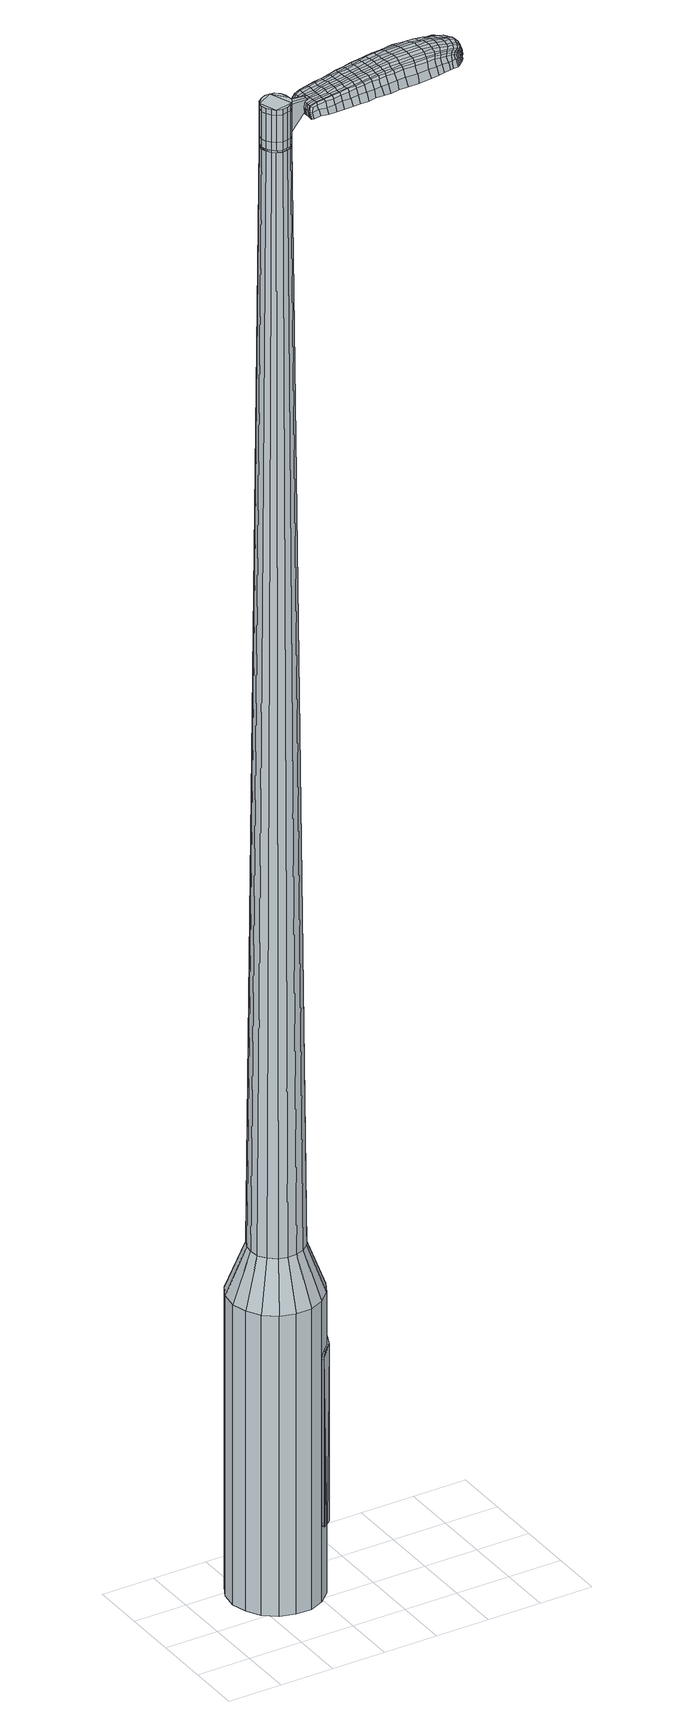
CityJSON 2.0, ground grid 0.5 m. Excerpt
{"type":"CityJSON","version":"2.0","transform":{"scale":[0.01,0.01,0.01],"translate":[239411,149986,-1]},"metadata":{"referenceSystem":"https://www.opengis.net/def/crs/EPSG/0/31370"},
"CityObjects":{
"object1":{"type":"GenericCityObject","attributes":{"cluster":781,"mean_distance_to_centroid":0.392,"new_centroid_x":239411.74,"new_centroid_y":149986.8,"mean_distance_to_camera":13.96,"H1":24.14,"H2":38.32,"Z_final":110.73,"cluster2":-1,"proj_x":239412.12,"proj_y":149994.17,"id_line":24021,"bearing_l":92.07,"distance":7.38,"orientation":"right","G_obj":2.07},"geometry":[{"type":"MultiSurface","lod":"2","boundaries":[[[0,1,2,3]],[[1,4,5,2]],[[4,6,7,5]],[[6,8,9,7]],[[8,10,11,9]],[[10,12,13,11]],[[12,14,15,13]],[[14,16,17,15]],[[16,18,19,17]],[[18,20,21,19]],[[20,22,23,21]],[[22,24,25,23]],[[24,26,27,25]],[[26,28,29,27]],[[28,30,31,29]],[[30,32,33,31]],[[32,34,35,33]],[[34,0,3,35]],[[36,37,38,39]],[[38,40,41,42]],[[41,43,42]],[[42,44,45,46]],[[45,47,46]],[[46,48,49,50]],[[49,51,50]],[[42,46,50,38]],[[50,52,39,38]],[[53,36,39]],[[2,5,7,35]],[[7,9,11,15]],[[11,13,15]],[[15,17,19,23]],[[19,21,23]],[[23,25,27,31]],[[27,29,31]],[[15,23,31,7]],[[31,33,35,7]],[[3,2,35]],[[1,0,54,55]],[[0,34,56,54]],[[34,32,57,56]],[[32,30,58,57]],[[30,28,59,58]],[[28,26,60,59]],[[26,24,61,60]],[[24,22,62,61]],[[22,20,63,62]],[[20,18,64,63]],[[18,16,65,64]],[[16,14,66,65]],[[14,12,67,66]],[[12,10,68,67]],[[10,8,69,68]],[[8,6,70,69]],[[6,4,71,70]],[[4,1,55,71]],[[55,54,72,73]],[[54,56,74,72]],[[56,57,75,74]],[[57,58,76,75]],[[58,59,77,76]],[[59,60,78,77]],[[60,61,79,78]],[[61,62,80,79]],[[62,63,81,80]],[[63,64,82,81]],[[64,65,83,82]],[[65,66,84,83]],[[66,67,85,84]],[[67,68,86,85]],[[68,69,87,86]],[[69,70,88,87]],[[70,71,89,88]],[[71,55,73,89]],[[72,90,91,92]],[[74,93,90,72]],[[94,95,93,74]],[[96,97,95,94]],[[98,99,97,96]],[[100,101,99,98]],[[79,102,101,100]],[[103,104,102,79]],[[105,106,104,103]],[[107,108,106,105]],[[109,110,108,107]],[[84,111,110,109]],[[112,113,111,84]],[[114,115,113,112]],[[116,117,115,114]],[[118,119,117,116]],[[120,121,119,118]],[[92,91,121,120]],[[122,123,124,125]],[[126,122,125,127]],[[128,126,127,129]],[[130,128,129,131]],[[132,130,131,133]],[[134,132,133,135]],[[136,134,135,137]],[[138,136,137,139]],[[140,138,139,141]],[[142,140,141,143]],[[144,142,143,145]],[[146,144,145,147]],[[148,146,147,149]],[[150,148,149,151]],[[152,150,151,153]],[[154,152,153,155]],[[73,72,92]],[[75,94,74]],[[75,76,96,94]],[[76,77,98,96]],[[77,78,100,98]],[[78,79,100]],[[80,103,79]],[[80,81,105,103]],[[81,82,107,105]],[[82,83,109,107]],[[83,84,109]],[[85,112,84]],[[85,86,114,112]],[[86,87,116,114]],[[87,88,118,116]],[[88,89,120,118]],[[89,73,92,120]],[[156,91,90]],[[156,157,121,91]],[[157,158,119,121]],[[158,159,117,119]],[[159,160,115,117]],[[160,161,113,115]],[[161,111,113]],[[162,110,111]],[[162,163,108,110]],[[163,164,106,108]],[[164,165,104,106]],[[165,102,104]],[[166,101,102]],[[166,167,99,101]],[[167,168,97,99]],[[168,169,95,97]],[[169,93,95]],[[39,52,154,170]],[[156,90,171,155]],[[53,39,170,123]],[[90,93,124,171]],[[36,53,123,122]],[[93,169,125,124]],[[37,36,122,126]],[[169,168,127,125]],[[38,37,126,128]],[[168,167,129,127]],[[40,38,128,130]],[[167,166,131,129]],[[41,40,130,132]],[[166,102,133,131]],[[43,41,132,134]],[[102,165,135,133]],[[42,43,134,136]],[[165,164,137,135]],[[44,42,136,138]],[[164,163,139,137]],[[45,44,138,140]],[[163,162,141,139]],[[47,45,140,142]],[[162,111,143,141]],[[46,47,142,144]],[[111,161,145,143]],[[48,46,144,146]],[[161,160,147,145]],[[49,48,146,148]],[[160,159,149,147]],[[51,49,148,150]],[[159,158,151,149]],[[50,51,150,152]],[[158,157,153,151]],[[52,50,152,154]],[[157,156,155,153]],[[154,155,172,173]],[[155,171,174,172]],[[171,124,175,174]],[[124,123,176,175]],[[123,170,177,176]],[[170,154,173,177]],[[178,179,180,181]],[[182,178,181,183]],[[178,182,184,185]],[[179,178,185,186]],[[187,188,189,190]],[[191,187,190,192]],[[187,191,193,194]],[[188,187,194,195]],[[196,197,198,199]],[[200,196,199,201]],[[196,200,202,203]],[[197,196,203,204]],[[205,206,207,208]],[[209,205,208,210]],[[205,209,211,212]],[[206,205,212,213]],[[214,215,216,217]],[[218,214,217,219]],[[214,218,220,221]],[[215,214,221,222]],[[223,224,225,226]],[[227,223,226,228]],[[223,227,229,230]],[[224,223,230,231]],[[232,233,234,235]],[[224,232,235,225]],[[232,224,231,236]],[[233,232,236,237]],[[238,239,240,241]],[[233,238,241,234]],[[238,233,237,242]],[[239,238,242,243]],[[244,182,183,245]],[[239,244,245,240]],[[244,239,243,246]],[[182,244,246,184]],[[247,248,249,250]],[[251,247,250,252]],[[247,251,253,254]],[[248,247,254,255]],[[256,257,258,259]],[[248,256,259,249]],[[256,248,255,260]],[[257,256,260,261]],[[262,263,264,265]],[[257,262,265,258]],[[262,257,261,266]],[[263,262,266,267]],[[268,269,270,271]],[[263,268,271,264]],[[268,263,267,272]],[[269,268,272,273]],[[274,179,186,275]],[[269,274,275,270]],[[274,269,273,276]],[[179,274,276,180]],[[277,278,279,280]],[[281,277,280,282]],[[277,281,283,284]],[[278,277,284,285]],[[286,287,288,289]],[[278,286,289,279]],[[286,278,285,290]],[[287,286,290,291]],[[292,293,294,295]],[[287,292,295,288]],[[292,287,291,296]],[[293,292,296,297]],[[298,191,192,299]],[[293,298,299,294]],[[298,293,297,300]],[[191,298,300,193]],[[301,302,303,304]],[[305,301,304,306]],[[301,305,307,308]],[[302,301,308,309]],[[310,311,312,313]],[[302,310,313,303]],[[310,302,309,314]],[[311,310,314,315]],[[316,317,318,319]],[[311,316,319,312]],[[316,311,315,320]],[[317,316,320,321]],[[322,323,324,325]],[[317,322,325,318]],[[322,317,321,326]],[[323,322,326,327]],[[328,188,195,329]],[[323,328,329,324]],[[328,323,327,330]],[[188,328,330,189]],[[331,217,216,332]],[[333,331,332,334]],[[331,333,335,336]],[[217,331,336,219]],[[337,333,334,338]],[[339,337,338,340]],[[337,339,341,342]],[[333,337,342,335]],[[343,339,340,344]],[[345,343,344,346]],[[343,345,347,348]],[[339,343,348,341]],[[349,345,346,350]],[[351,349,350,352]],[[349,351,353,354]],[[345,349,354,347]],[[355,351,352,356]],[[206,355,356,207]],[[355,206,213,357]],[[351,355,357,353]],[[358,359,204,203]],[[360,358,203,202]],[[358,360,361,362]],[[359,358,362,363]],[[364,365,363,362]],[[366,364,362,361]],[[364,366,367,368]],[[365,364,368,369]],[[370,371,369,368]],[[372,370,368,367]],[[370,372,373,374]],[[371,370,374,375]],[[376,377,375,374]],[[378,376,374,373]],[[376,378,211,209]],[[377,376,209,210]],[[379,380,381,382]],[[281,379,382,283]],[[379,281,282,383]],[[380,379,383,384]],[[385,200,201,386]],[[380,385,386,381]],[[385,380,384,387]],[[200,385,387,202]],[[388,389,390,391]],[[227,388,391,229]],[[388,227,228,392]],[[389,388,392,393]],[[394,395,396,397]],[[389,394,397,390]],[[394,389,393,398]],[[395,394,398,399]],[[400,197,204,401]],[[395,400,401,396]],[[400,395,399,402]],[[197,400,402,198]],[[403,404,405,406]],[[185,403,406,186]],[[403,185,184,407]],[[404,403,407,408]],[[409,410,411,412]],[[404,409,412,405]],[[409,404,408,413]],[[410,409,413,414]],[[415,208,207,416]],[[410,415,416,411]],[[415,410,414,417]],[[208,415,417,210]],[[418,419,420,421]],[[190,418,421,192]],[[418,190,189,422]],[[419,418,422,423]],[[424,212,211,425]],[[419,424,425,420]],[[424,419,423,426]],[[212,424,426,213]],[[427,428,429,430]],[[305,427,430,307]],[[427,305,306,431]],[[428,427,431,432]],[[433,218,219,434]],[[428,433,434,429]],[[433,428,432,435]],[[218,433,435,220]],[[436,437,438,439]],[[251,436,439,253]],[[436,251,252,440]],[[437,436,440,441]],[[442,443,444,445]],[[437,442,445,438]],[[442,437,441,446]],[[443,442,446,447]],[[448,215,222,449]],[[443,448,449,444]],[[448,443,447,450]],[[215,448,450,216]],[[451,452,441,440]],[[250,451,440,252]],[[451,250,249,453]],[[452,451,453,454]],[[455,456,447,446]],[[452,455,446,441]],[[455,452,454,457]],[[456,455,457,458]],[[459,332,216,450]],[[456,459,450,447]],[[459,456,458,460]],[[332,459,460,334]],[[461,462,463,464]],[[308,461,464,309]],[[461,308,307,430]],[[462,461,430,429]],[[465,336,335,466]],[[462,465,466,463]],[[465,462,429,434]],[[336,465,434,219]],[[467,468,454,453]],[[259,467,453,249]],[[467,259,258,469]],[[468,467,469,470]],[[471,472,458,457]],[[468,471,457,454]],[[471,468,470,473]],[[472,471,473,474]],[[475,338,334,460]],[[472,475,460,458]],[[475,472,474,476]],[[338,475,476,340]],[[477,478,479,480]],[[314,477,480,315]],[[477,314,309,464]],[[478,477,464,463]],[[481,342,341,482]],[[478,481,482,479]],[[481,478,463,466]],[[342,481,466,335]],[[483,484,470,469]],[[265,483,469,258]],[[483,265,264,485]],[[484,483,485,486]],[[487,488,474,473]],[[484,487,473,470]],[[487,484,486,489]],[[488,487,489,490]],[[491,344,340,476]],[[488,491,476,474]],[[491,488,490,492]],[[344,491,492,346]],[[493,494,495,496]],[[320,493,496,321]],[[493,320,315,480]],[[494,493,480,479]],[[497,348,347,498]],[[494,497,498,495]],[[497,494,479,482]],[[348,497,482,341]],[[499,500,486,485]],[[271,499,485,264]],[[499,271,270,501]],[[500,499,501,502]],[[503,504,490,489]],[[500,503,489,486]],[[503,500,502,505]],[[504,503,505,506]],[[507,350,346,492]],[[504,507,492,490]],[[507,504,506,508]],[[350,507,508,352]],[[509,510,511,512]],[[326,509,512,327]],[[509,326,321,496]],[[510,509,496,495]],[[513,354,353,514]],[[510,513,514,511]],[[513,510,495,498]],[[354,513,498,347]],[[515,516,502,501]],[[275,515,501,270]],[[515,275,186,406]],[[516,515,406,405]],[[517,518,506,505]],[[516,517,505,502]],[[517,516,405,412]],[[518,517,412,411]],[[519,356,352,508]],[[518,519,508,506]],[[519,518,411,416]],[[356,519,416,207]],[[520,521,423,422]],[[330,520,422,189]],[[520,330,327,512]],[[521,520,512,511]],[[522,357,213,426]],[[521,522,426,423]],[[522,521,511,514]],[[357,522,514,353]],[[523,524,384,383]],[[280,523,383,282]],[[523,280,279,525]],[[524,523,525,526]],[[527,360,202,387]],[[524,527,387,384]],[[527,524,526,528]],[[360,527,528,361]],[[529,530,531,532]],[[230,529,532,231]],[[529,230,229,391]],[[530,529,391,390]],[[533,534,535,536]],[[530,533,536,531]],[[533,530,390,397]],[[534,533,397,396]],[[537,359,363,538]],[[534,537,538,535]],[[537,534,396,401]],[[359,537,401,204]],[[539,540,526,525]],[[289,539,525,279]],[[539,289,288,541]],[[540,539,541,542]],[[543,366,361,528]],[[540,543,528,526]],[[543,540,542,544]],[[366,543,544,367]],[[545,546,547,548]],[[236,545,548,237]],[[545,236,231,532]],[[546,545,532,531]],[[549,550,551,552]],[[546,549,552,547]],[[549,546,531,536]],[[550,549,536,535]],[[553,365,369,554]],[[550,553,554,551]],[[553,550,535,538]],[[365,553,538,363]],[[555,556,542,541]],[[295,555,541,288]],[[555,295,294,557]],[[556,555,557,558]],[[559,372,367,544]],[[556,559,544,542]],[[559,556,558,560]],[[372,559,560,373]],[[561,562,563,564]],[[242,561,564,243]],[[561,242,237,548]],[[562,561,548,547]],[[565,566,567,568]],[[562,565,568,563]],[[565,562,547,552]],[[566,565,552,551]],[[569,371,375,570]],[[566,569,570,567]],[[569,566,551,554]],[[371,569,554,369]],[[571,572,558,557]],[[299,571,557,294]],[[571,299,192,421]],[[572,571,421,420]],[[573,378,373,560]],[[572,573,560,558]],[[573,572,420,425]],[[378,573,425,211]],[[574,575,408,407]],[[246,574,407,184]],[[574,246,243,564]],[[575,574,564,563]],[[576,577,414,413]],[[575,576,413,408]],[[576,575,563,568]],[[577,576,568,567]],[[578,377,210,417]],[[577,578,417,414]],[[578,577,567,570]],[[377,578,570,375]],[[579,580,581,582]],[[582,581,583,584]],[[585,583,581,586]],[[586,581,580,587]],[[588,589,590,591]],[[591,590,592,593]],[[594,592,590,595]],[[595,590,589,596]],[[597,598,599,600]],[[600,599,601,602]],[[603,601,599,604]],[[604,599,598,605]],[[606,607,608,609]],[[609,608,610,611]],[[612,610,608,613]],[[613,608,607,614]],[[615,616,617,618]],[[618,617,619,620]],[[621,619,617,622]],[[622,617,616,623]],[[624,625,626,627]],[[627,626,628,629]],[[630,628,626,631]],[[631,626,625,632]],[[633,634,635,636]],[[636,635,625,624]],[[632,625,635,637]],[[637,635,634,638]],[[639,640,641,642]],[[642,641,634,633]],[[638,634,641,643]],[[643,641,640,644]],[[584,583,645,646]],[[646,645,640,639]],[[644,640,645,647]],[[647,645,583,585]],[[648,649,650,651]],[[651,650,652,653]],[[654,652,650,655]],[[655,650,649,656]],[[657,658,659,660]],[[660,659,649,648]],[[656,649,659,661]],[[661,659,658,662]],[[663,664,665,666]],[[666,665,658,657]],[[662,658,665,667]],[[667,665,664,668]],[[669,670,671,672]],[[672,671,664,663]],[[668,664,671,673]],[[673,671,670,674]],[[587,580,675,676]],[[676,675,670,669]],[[674,670,675,677]],[[677,675,580,579]],[[678,679,680,681]],[[681,680,682,683]],[[684,682,680,685]],[[685,680,679,686]],[[687,688,689,690]],[[690,689,679,678]],[[686,679,689,691]],[[691,689,688,692]],[[693,694,695,696]],[[696,695,688,687]],[[692,688,695,697]],[[697,695,694,698]],[[593,592,699,700]],[[700,699,694,693]],[[698,694,699,701]],[[701,699,592,594]],[[702,703,704,705]],[[705,704,706,707]],[[708,706,704,709]],[[709,704,703,710]],[[711,712,713,714]],[[714,713,703,702]],[[710,703,713,715]],[[715,713,712,716]],[[717,718,719,720]],[[720,719,712,711]],[[716,712,719,721]],[[721,719,718,722]],[[723,724,725,726]],[[726,725,718,717]],[[722,718,725,727]],[[727,725,724,728]],[[596,589,729,730]],[[730,729,724,723]],[[728,724,729,731]],[[731,729,589,588]],[[615,618,732,733]],[[733,732,734,735]],[[736,734,732,737]],[[737,732,618,620]],[[735,734,738,739]],[[739,738,740,741]],[[742,740,738,743]],[[743,738,734,736]],[[741,740,744,745]],[[745,744,746,747]],[[748,746,744,749]],[[749,744,740,742]],[[747,746,750,751]],[[751,750,752,753]],[[754,752,750,755]],[[755,750,746,748]],[[753,752,756,757]],[[757,756,607,606]],[[614,607,756,758]],[[758,756,752,754]],[[605,759,760,604]],[[604,760,761,603]],[[762,761,760,763]],[[763,760,759,764]],[[764,765,766,763]],[[763,766,767,762]],[[768,767,766,769]],[[769,766,765,770]],[[770,771,772,769]],[[769,772,773,768]],[[774,773,772,775]],[[775,772,771,776]],[[776,777,778,775]],[[775,778,779,774]],[[612,779,778,610]],[[610,778,777,611]],[[780,781,782,783]],[[783,782,682,684]],[[683,682,782,784]],[[784,782,781,785]],[[602,601,786,787]],[[787,786,781,780]],[[785,781,786,788]],[[788,786,601,603]],[[789,790,791,792]],[[792,791,628,630]],[[629,628,791,793]],[[793,791,790,794]],[[795,796,797,798]],[[798,797,790,789]],[[794,790,797,799]],[[799,797,796,800]],[[605,598,801,802]],[[802,801,796,795]],[[800,796,801,803]],[[803,801,598,597]],[[804,805,806,807]],[[807,806,586,587]],[[585,586,806,808]],[[808,806,805,809]],[[810,811,812,813]],[[813,812,805,804]],[[809,805,812,814]],[[814,812,811,815]],[[606,609,816,817]],[[817,816,811,810]],[[815,811,816,818]],[[818,816,609,611]],[[819,820,821,822]],[[822,821,591,593]],[[588,591,821,823]],[[823,821,820,824]],[[612,613,825,826]],[[826,825,820,819]],[[824,820,825,827]],[[827,825,613,614]],[[828,829,830,831]],[[831,830,706,708]],[[707,706,830,832]],[[832,830,829,833]],[[620,619,834,835]],[[835,834,829,828]],[[833,829,834,836]],[[836,834,619,621]],[[837,838,839,840]],[[840,839,652,654]],[[653,652,839,841]],[[839,838,841]],[[842,843,844,845]],[[845,844,838,837]],[[841,838,844,846]],[[846,844,843,847]],[[623,616,848,849]],[[849,848,843,842]],[[847,843,848,850]],[[850,848,616,615]],[[851,852,841]],[[841,852,651,653]],[[648,651,852,853]],[[853,852,851,854]],[[847,855,856,846]],[[846,856,851,841]],[[854,851,856,857]],[[857,856,855,858]],[[615,733,859,850]],[[850,859,855,847]],[[858,855,859,860]],[[860,859,733,735]],[[861,862,863,864]],[[864,863,709,710]],[[708,709,863,831]],[[831,863,862,828]],[[736,737,865,866]],[[866,865,862,861]],[[828,862,865,835]],[[835,865,737,620]],[[854,867,868,853]],[[853,868,660,648]],[[657,660,868,869]],[[869,868,867,870]],[[858,871,872,857]],[[857,872,867,854]],[[870,867,872,873]],[[873,872,871,874]],[[735,739,875,860]],[[860,875,871,858]],[[874,871,875,876]],[[876,875,739,741]],[[877,878,879,880]],[[880,879,715,716]],[[710,715,879,864]],[[864,879,878,861]],[[742,743,881,882]],[[882,881,878,877]],[[861,878,881,866]],[[866,881,743,736]],[[870,883,884,869]],[[869,884,666,657]],[[663,666,884,885]],[[885,884,883,886]],[[874,887,888,873]],[[873,888,883,870]],[[886,883,888,889]],[[889,888,887,890]],[[741,745,891,876]],[[876,891,887,874]],[[890,887,891,892]],[[892,891,745,747]],[[893,894,895,896]],[[896,895,721,722]],[[716,721,895,880]],[[880,895,894,877]],[[748,749,897,898]],[[898,897,894,893]],[[877,894,897,882]],[[882,897,749,742]],[[886,899,900,885]],[[885,900,672,663]],[[669,672,900,901]],[[901,900,899,902]],[[890,903,904,889]],[[889,904,899,886]],[[902,899,904,905]],[[905,904,903,906]],[[747,751,907,892]],[[892,907,903,890]],[[906,903,907,908]],[[908,907,751,753]],[[909,910,911,912]],[[912,911,727,728]],[[722,727,911,896]],[[896,911,910,893]],[[754,755,913,914]],[[914,913,910,909]],[[893,910,913,898]],[[898,913,755,748]],[[902,915,916,901]],[[901,916,676,669]],[[587,676,916,807]],[[807,916,915,804]],[[906,917,918,905]],[[905,918,915,902]],[[804,915,918,813]],[[813,918,917,810]],[[753,757,919,908]],[[908,919,917,906]],[[810,917,919,817]],[[817,919,757,606]],[[824,920,921,823]],[[823,921,731,588]],[[728,731,921,912]],[[912,921,920,909]],[[614,758,922,827]],[[827,922,920,824]],[[909,920,922,914]],[[914,922,758,754]],[[785,923,924,784]],[[784,924,681,683]],[[678,681,924,925]],[[925,924,923,926]],[[603,761,927,788]],[[788,927,923,785]],[[926,923,927,928]],[[928,927,761,762]],[[929,930,931,932]],[[932,931,631,632]],[[630,631,931,792]],[[792,931,930,789]],[[933,934,935,936]],[[936,935,930,929]],[[789,930,935,798]],[[798,935,934,795]],[[764,759,937,938]],[[938,937,934,933]],[[795,934,937,802]],[[802,937,759,605]],[[926,939,940,925]],[[925,940,690,678]],[[687,690,940,941]],[[941,940,939,942]],[[762,767,943,928]],[[928,943,939,926]],[[942,939,943,944]],[[944,943,767,768]],[[945,946,947,948]],[[948,947,637,638]],[[632,637,947,932]],[[932,947,946,929]],[[949,950,951,952]],[[952,951,946,945]],[[929,946,951,936]],[[936,951,950,933]],[[770,765,953,954]],[[954,953,950,949]],[[933,950,953,938]],[[938,953,765,764]],[[942,955,956,941]],[[941,956,696,687]],[[693,696,956,957]],[[957,956,955,958]],[[768,773,959,944]],[[944,959,955,942]],[[958,955,959,960]],[[960,959,773,774]],[[961,962,963,964]],[[964,963,643,644]],[[638,643,963,948]],[[948,963,962,945]],[[965,966,967,968]],[[968,967,962,961]],[[945,962,967,952]],[[952,967,966,949]],[[776,771,969,970]],[[970,969,966,965]],[[949,966,969,954]],[[954,969,771,770]],[[958,971,972,957]],[[957,972,700,693]],[[593,700,972,822]],[[822,972,971,819]],[[774,779,973,960]],[[960,973,971,958]],[[819,971,973,826]],[[826,973,779,612]],[[809,974,975,808]],[[808,975,647,585]],[[644,647,975,964]],[[964,975,974,961]],[[815,976,977,814]],[[814,977,974,809]],[[961,974,977,968]],[[968,977,976,965]],[[611,777,978,818]],[[818,978,976,815]],[[965,976,978,970]],[[970,978,777,776]],[[579,582,181,180]],[[582,584,183,181]],[[594,595,194,193]],[[595,596,195,194]],[[597,600,199,198]],[[600,602,201,199]],[[621,622,221,220]],[[622,623,222,221]],[[624,627,226,225]],[[627,629,228,226]],[[633,636,235,234]],[[636,624,225,235]],[[639,642,241,240]],[[642,633,234,241]],[[584,646,245,183]],[[646,639,240,245]],[[654,655,254,253]],[[655,656,255,254]],[[656,661,260,255]],[[661,662,261,260]],[[662,667,266,261]],[[667,668,267,266]],[[668,673,272,267]],[[673,674,273,272]],[[674,677,276,273]],[[677,579,180,276]],[[684,685,284,283]],[[685,686,285,284]],[[686,691,290,285]],[[691,692,291,290]],[[692,697,296,291]],[[697,698,297,296]],[[698,701,300,297]],[[701,594,193,300]],[[702,705,304,303]],[[705,707,306,304]],[[711,714,313,312]],[[714,702,303,313]],[[717,720,319,318]],[[720,711,312,319]],[[723,726,325,324]],[[726,717,318,325]],[[596,730,329,195]],[[730,723,324,329]],[[780,783,382,381]],[[783,684,283,382]],[[602,787,386,201]],[[787,780,381,386]],[[629,793,392,228]],[[793,794,393,392]],[[794,799,398,393]],[[799,800,399,398]],[[800,803,402,399]],[[803,597,198,402]],[[707,832,431,306]],[[832,833,432,431]],[[833,836,435,432]],[[836,621,220,435]],[[837,840,439,438]],[[840,654,253,439]],[[842,845,445,444]],[[845,837,438,445]],[[623,849,449,222]],[[849,842,444,449]],[[979,980,981,982]],[[983,984,982,981]],[[985,986,987,988]],[[989,990,991,992]],[[980,993,994,981]],[[995,983,981,994]],[[996,985,988,997]],[[998,999,990,989]],[[993,1000,1001,994]],[[1001,1002,995,994]],[[1003,996,997,1004]],[[1005,999,998,1006]],[[1000,1007,1008,1001]],[[1008,1009,1002,1001]],[[1010,1003,1004,1011]],[[1012,1005,1006,1013]],[[1014,1015,1016,1017]],[[1018,1019,1015,1014]],[[1018,1020,1021,1019]],[[1020,1022,1023,1021]],[[1024,1025,1026,1027]],[[1028,1029,1025,1024]],[[1030,1031,1029,1028]],[[1032,1033,1031,1030]],[[1027,1016,1015,1024]],[[1024,1015,1019,1028]],[[1019,1021,1030,1028]],[[1021,1023,1032,1030]],[[988,987,984,983]],[[997,988,983,995]],[[1002,1004,997,995]],[[1009,1011,1004,1002]],[[989,992,986,985]],[[998,989,985,996]],[[1006,998,996,1003]],[[1013,1006,1003,1010]],[[990,1014,1017,991]],[[999,1018,1014,990]],[[1020,1018,999,1005]],[[1022,1020,1005,1012]],[[1034,1035,1036,1037]],[[1036,1038,1039,1040]],[[1036,1040,1041,1042]],[[1036,1042,1037]],[[1043,1034,1037,1044]],[[1045,1044,1037,1046]],[[1047,1046,1037]],[[1048,1036,1035,1049]],[[1050,1048,1049,1051]],[[1052,1050,1051,1053]],[[1054,1052,1053,1055]],[[1056,1054,1055,1057]],[[1057,1058,1059,1060]],[[1057,1060,1061,1062]],[[1057,1062,1063,1064]],[[1063,1065,1066,1067]],[[1063,1067,1068,1069]],[[1063,1069,1064]],[[1057,1064,1056]],[[1070,1071,1035,1034]],[[1072,1073,1038,1036]],[[1074,1075,1047,1037]],[[1071,1076,1049,1035]],[[1077,1072,1036,1048]],[[1076,1078,1051,1049]],[[1079,1077,1048,1050]],[[1078,1080,1053,1051]],[[1081,1079,1050,1052]],[[1080,1082,1055,1053]],[[1083,1081,1052,1054]],[[1082,1084,1057,1055]],[[1085,1083,1054,1056]],[[1084,1086,1058,1057]],[[1087,1088,1065,1063]],[[1089,1085,1056,1064]],[[1059,1058,1086,1090]],[[1060,1059,1090,1091]],[[1061,1060,1091,1092]],[[1062,1061,1092,1093]],[[1063,1062,1093,1087]],[[1094,1070,1034,1043]],[[1095,1094,1043,1044]],[[1096,1095,1044,1045]],[[1097,1096,1045,1046]],[[1075,1097,1046,1047]],[[1039,1038,1073,1098]],[[1066,1065,1088,1099]],[[1040,1039,1098,1100]],[[1041,1040,1100,1101]],[[1042,1041,1101,1102]],[[1037,1042,1102,1074]],[[1067,1066,1099,1103]],[[1068,1067,1103,1104]],[[1069,1068,1104,1105]],[[1064,1069,1105,1089]]]}]}
},
"vertices":[
[118,83,384],[116,69,384],[116,69,96],[118,83,96],[109,56,384],[109,56,96],[98,46,384],[98,46,96],[85,40,384],[85,40,96],[70,40,384],[70,40,96],[56,44,384],[56,44,96],[44,53,384],[44,53,96],[37,66,384],[37,66,96],[33,80,384],[33,80,96],[35,95,384],[35,95,96],[42,108,384],[42,108,96],[53,118,384],[53,118,96],[67,123,384],[67,123,96],[82,124,384],[82,124,96],[96,119,384],[96,119,96],[107,110,384],[107,110,96],[115,98,384],[115,98,96],[86,91,1524],[82,94,1524],[78,95,1524],[89,82,1524],[73,95,1524],[69,93,1524],[63,86,1524],[65,90,1524],[62,81,1524],[63,77,1524],[69,70,1524],[66,73,1524],[74,68,1524],[79,69,1524],[86,73,1524],[83,70,1524],[89,78,1524],[88,87,1524],[101,83,429],[100,74,429],[99,91,429],[94,99,429],[88,104,429],[79,107,429],[70,106,429],[62,103,429],[56,97,429],[52,89,429],[51,81,429],[52,72,429],[57,65,429],[64,59,429],[72,57,429],[81,57,429],[89,60,429],[96,66,429],[89,82,1483],[89,78,1483],[88,87,1483],[86,91,1483],[82,94,1483],[78,95,1483],[73,95,1483],[69,93,1483],[65,90,1483],[63,86,1483],[62,81,1483],[63,77,1483],[66,73,1483],[69,70,1483],[74,68,1483],[79,69,1483],[83,70,1483],[86,73,1483],[89,82,1485],[88,78,1485],[88,78,1483],[88,87,1485],[85,90,1483],[85,90,1485],[82,93,1483],[82,93,1485],[78,94,1483],[78,94,1485],[73,94,1483],[73,94,1485],[69,93,1485],[66,90,1483],[66,90,1485],[64,86,1483],[64,86,1485],[63,81,1483],[63,81,1485],[64,77,1483],[64,77,1485],[66,73,1485],[70,70,1483],[70,70,1485],[74,69,1483],[74,69,1485],[78,69,1483],[78,69,1485],[83,71,1483],[83,71,1485],[86,74,1483],[86,74,1485],[86,91,1519],[88,87,1519],[88,87,1493],[86,91,1493],[82,94,1519],[82,94,1493],[78,95,1519],[78,95,1493],[73,95,1519],[73,95,1493],[69,93,1519],[69,93,1493],[65,90,1519],[65,90,1493],[63,86,1519],[63,86,1493],[62,81,1519],[62,81,1493],[63,77,1519],[63,77,1493],[66,73,1519],[66,73,1493],[69,70,1519],[69,70,1493],[74,68,1519],[74,68,1493],[79,69,1519],[79,69,1493],[83,70,1519],[83,70,1493],[86,73,1519],[86,73,1493],[89,78,1519],[89,78,1493],[89,78,1485],[86,73,1485],[83,70,1485],[79,69,1485],[74,68,1485],[69,70,1485],[63,77,1485],[62,81,1485],[63,86,1485],[65,90,1485],[73,95,1485],[78,95,1485],[82,94,1485],[86,91,1485],[89,82,1519],[89,82,1493],[108,80,1513],[108,80,1518],[108,83,1513],[108,86,1513],[108,86,1518],[108,83,1518],[183,66,1519],[175,66,1518],[177,65,1509],[184,65,1510],[191,66,1519],[193,65,1510],[190,68,1526],[182,68,1525],[174,68,1525],[181,105,1519],[174,104,1518],[173,102,1525],[181,103,1525],[190,105,1519],[189,104,1526],[191,107,1510],[183,106,1510],[176,106,1509],[255,90,1519],[255,86,1519],[256,86,1513],[256,90,1513],[254,94,1519],[255,94,1513],[253,94,1524],[254,90,1524],[254,86,1524],[181,87,1530],[174,87,1529],[174,83,1529],[181,84,1530],[191,87,1531],[191,84,1531],[190,91,1530],[181,91,1530],[174,90,1529],[101,84,1512],[101,81,1512],[102,81,1517],[102,84,1517],[101,87,1512],[102,87,1517],[101,87,1506],[102,84,1506],[102,81,1506],[242,70,1519],[238,69,1519],[239,68,1512],[243,68,1512],[244,70,1518],[245,69,1512],[243,71,1522],[241,71,1523],[238,70,1524],[234,68,1519],[228,68,1519],[229,66,1512],[235,67,1512],[233,70,1524],[227,69,1525],[222,67,1519],[214,67,1519],[216,65,1511],[223,66,1511],[221,69,1526],[214,68,1526],[203,66,1519],[204,65,1510],[202,68,1526],[109,68,1513],[116,67,1513],[116,69,1518],[108,69,1517],[103,68,1512],[104,69,1516],[104,67,1506],[110,67,1507],[117,66,1507],[124,67,1514],[131,67,1515],[130,68,1520],[123,68,1519],[125,66,1507],[132,66,1507],[139,67,1515],[146,67,1516],[145,68,1522],[138,68,1521],[140,65,1508],[147,65,1508],[154,66,1517],[161,66,1517],[160,68,1524],[153,68,1523],[155,65,1508],[162,65,1509],[168,66,1518],[167,68,1524],[170,65,1509],[241,105,1519],[238,106,1519],[238,104,1524],[241,104,1523],[244,105,1518],[243,104,1522],[245,106,1512],[242,107,1512],[239,107,1512],[233,106,1519],[227,106,1519],[227,105,1525],[233,105,1524],[234,107,1512],[228,108,1512],[221,106,1519],[213,106,1519],[213,105,1526],[221,105,1526],[222,108,1511],[215,108,1511],[202,106,1519],[201,104,1526],[203,107,1510],[108,98,1513],[115,99,1513],[116,100,1507],[109,99,1507],[102,97,1512],[103,98,1506],[103,96,1516],[107,97,1517],[115,97,1518],[123,99,1514],[130,100,1515],[131,101,1507],[124,101,1507],[122,98,1519],[130,99,1520],[138,101,1515],[145,101,1516],[146,103,1508],[139,102,1508],[137,99,1521],[144,100,1522],[153,102,1517],[160,103,1517],[161,104,1509],[154,104,1508],[152,101,1523],[159,101,1524],[167,103,1518],[168,105,1509],[166,102,1524],[107,84,1519],[107,81,1519],[115,84,1520],[115,82,1520],[115,87,1520],[107,87,1519],[122,85,1522],[122,82,1522],[130,85,1523],[130,82,1523],[130,88,1523],[122,88,1521],[137,85,1524],[137,82,1524],[144,85,1525],[145,83,1525],[144,89,1525],[137,88,1524],[152,86,1526],[152,83,1526],[159,86,1527],[159,83,1527],[159,89,1527],[152,89,1526],[167,86,1528],[167,83,1528],[167,90,1528],[251,90,1527],[251,86,1527],[250,93,1526],[245,93,1527],[246,89,1528],[246,86,1528],[240,89,1529],[240,85,1529],[239,93,1528],[232,93,1530],[233,89,1530],[233,85,1530],[225,89,1531],[225,85,1531],[225,93,1530],[216,92,1531],[216,88,1531],[216,85,1531],[203,88,1531],[203,84,1531],[203,92,1531],[246,104,1518],[248,102,1519],[249,103,1513],[247,105,1513],[245,103,1523],[247,101,1523],[251,98,1519],[252,99,1513],[250,98,1524],[246,71,1518],[248,73,1518],[247,74,1523],[245,72,1523],[247,70,1513],[249,72,1513],[251,76,1519],[253,79,1519],[252,79,1524],[249,76,1523],[252,75,1513],[254,79,1513],[255,82,1519],[253,82,1524],[256,82,1513],[181,69,1528],[181,71,1528],[174,71,1528],[174,69,1527],[190,69,1528],[190,71,1529],[181,74,1529],[182,77,1530],[174,77,1529],[174,74,1528],[190,74,1529],[191,77,1530],[182,80,1530],[174,80,1529],[191,80,1531],[180,101,1528],[181,99,1529],[189,100,1529],[189,102,1528],[173,101,1527],[173,99,1528],[181,95,1529],[190,96,1530],[174,95,1528],[100,96,1512],[100,94,1512],[102,93,1517],[102,95,1517],[101,97,1506],[101,95,1506],[101,90,1512],[102,90,1517],[101,91,1506],[101,69,1512],[101,71,1512],[102,70,1506],[102,68,1506],[102,70,1517],[102,71,1517],[101,73,1512],[101,76,1512],[102,75,1506],[102,73,1506],[102,74,1517],[102,76,1517],[101,78,1512],[102,78,1506],[102,79,1517],[108,70,1519],[108,71,1519],[115,70,1520],[115,71,1520],[108,74,1519],[108,76,1519],[115,74,1520],[115,76,1520],[107,79,1519],[115,79,1520],[107,95,1519],[107,94,1519],[115,94,1520],[114,96,1520],[107,90,1519],[115,91,1520],[123,70,1521],[123,71,1521],[130,70,1522],[130,71,1522],[123,74,1521],[122,76,1521],[130,74,1522],[130,77,1523],[122,79,1522],[130,79,1523],[122,97,1521],[122,95,1521],[129,95,1522],[129,97,1522],[122,91,1521],[129,92,1522],[138,70,1523],[138,71,1523],[145,69,1524],[145,71,1524],[137,74,1523],[137,77,1524],[145,74,1525],[145,77,1525],[137,79,1524],[145,80,1525],[137,98,1523],[137,96,1523],[144,96,1524],[144,99,1524],[137,92,1524],[144,93,1525],[152,69,1525],[152,71,1525],[160,69,1526],[160,71,1526],[152,74,1526],[152,77,1526],[160,74,1527],[160,77,1527],[152,80,1526],[159,80,1527],[151,99,1525],[152,97,1525],[159,97,1526],[159,100,1526],[152,93,1526],[159,94,1527],[167,69,1527],[167,71,1527],[167,74,1527],[167,77,1528],[167,80,1528],[166,100,1527],[166,98,1527],[166,94,1528],[242,103,1525],[244,101,1525],[239,103,1526],[241,101,1526],[247,98,1526],[243,98,1527],[243,72,1525],[245,73,1525],[241,73,1526],[239,71,1525],[247,76,1525],[249,79,1526],[245,79,1527],[243,75,1526],[250,82,1526],[246,82,1527],[233,103,1526],[235,101,1527],[227,103,1527],[229,101,1528],[237,98,1528],[230,97,1529],[234,71,1526],[235,73,1527],[229,72,1528],[228,70,1527],[237,75,1527],[239,78,1528],[232,78,1529],[230,75,1528],[240,82,1528],[232,81,1530],[221,103,1528],[222,101,1529],[213,103,1528],[214,101,1529],[223,97,1529],[215,97,1530],[222,70,1528],[223,72,1528],[214,71,1529],[214,70,1528],[224,74,1529],[225,78,1530],[216,77,1530],[215,74,1530],[225,81,1530],[216,81,1531],[201,103,1529],[202,100,1529],[202,96,1530],[202,69,1528],[202,71,1529],[203,74,1530],[203,77,1530],[203,81,1531],[177,67,1509],[176,68,1518],[183,68,1518],[184,67,1509],[191,68,1519],[193,67,1510],[190,70,1525],[182,69,1525],[175,70,1525],[174,101,1525],[175,102,1518],[182,103,1518],[181,101,1525],[190,103,1519],[189,102,1525],[191,105,1510],[183,104,1509],[176,104,1509],[254,86,1513],[253,86,1519],[253,89,1519],[254,89,1513],[252,93,1519],[253,93,1513],[251,93,1524],[252,89,1524],[252,86,1524],[175,83,1528],[174,87,1528],[182,87,1529],[182,84,1529],[191,87,1529],[191,84,1529],[191,91,1529],[182,90,1529],[174,90,1528],[104,81,1516],[103,81,1512],[103,84,1512],[104,84,1516],[103,87,1512],[104,87,1516],[104,87,1506],[104,84,1506],[104,81,1506],[239,70,1512],[238,71,1519],[241,71,1518],[242,70,1512],[243,72,1518],[244,71,1512],[243,73,1522],[241,73,1523],[238,72,1523],[229,68,1512],[228,70,1519],[233,70,1519],[235,69,1512],[233,72,1524],[227,71,1525],[216,67,1511],[214,69,1519],[222,69,1519],[223,68,1511],[221,70,1525],[213,70,1526],[203,68,1519],[204,67,1510],[202,70,1526],[116,70,1518],[116,69,1513],[109,70,1513],[108,71,1517],[104,70,1512],[105,71,1515],[105,69,1506],[110,69,1506],[117,68,1507],[131,70,1520],[131,69,1514],[124,69,1514],[123,70,1519],[125,68,1507],[133,68,1507],[146,70,1522],[146,69,1516],[139,69,1515],[138,70,1521],[140,67,1508],[148,67,1508],[160,70,1523],[161,68,1517],[154,68,1516],[153,70,1522],[155,67,1508],[162,67,1508],[168,68,1517],[167,70,1524],[170,67,1509],[237,102,1523],[238,104,1519],[241,103,1518],[241,102,1523],[243,103,1518],[242,102,1522],[244,104,1512],[242,105,1512],[239,105,1512],[227,103,1525],[227,104,1519],[233,104,1519],[232,103,1524],[234,105,1512],[228,106,1512],[213,103,1526],[213,104,1519],[221,104,1519],[221,103,1525],[222,106,1511],[215,106,1511],[202,104,1519],[201,102,1526],[203,105,1510],[117,98,1507],[116,97,1513],[108,96,1513],[109,97,1506],[103,95,1512],[104,96,1506],[104,94,1515],[108,95,1517],[115,95,1518],[132,99,1507],[131,98,1514],[123,97,1514],[124,99,1507],[122,96,1519],[130,97,1520],[147,101,1508],[145,99,1516],[138,99,1515],[139,100,1508],[137,97,1521],[145,98,1522],[161,102,1508],[160,101,1517],[153,100,1516],[154,102,1508],[152,99,1522],[159,99,1523],[167,101,1517],[169,103,1509],[167,100,1524],[108,84,1518],[108,81,1518],[115,84,1519],[115,82,1519],[115,87,1519],[108,87,1518],[123,85,1520],[123,82,1520],[130,85,1521],[130,82,1521],[130,88,1521],[123,87,1520],[138,85,1523],[138,82,1523],[145,85,1524],[145,83,1524],[145,89,1524],[138,88,1523],[152,86,1525],[153,83,1525],[160,86,1526],[160,83,1526],[160,89,1526],[152,89,1525],[167,86,1527],[167,83,1527],[167,90,1527],[250,86,1526],[249,89,1526],[248,93,1525],[245,93,1526],[246,89,1526],[246,86,1526],[239,86,1528],[239,89,1528],[238,93,1527],[231,92,1528],[232,89,1529],[232,85,1529],[225,85,1530],[225,88,1530],[224,92,1529],[216,92,1530],[216,88,1530],[216,85,1530],[204,84,1530],[203,88,1530],[203,91,1530],[247,101,1513],[247,100,1518],[245,102,1518],[245,103,1512],[243,101,1523],[245,100,1523],[249,97,1519],[250,97,1513],[248,97,1523],[246,75,1523],[247,74,1518],[245,73,1518],[244,74,1523],[246,72,1512],[248,73,1512],[250,80,1523],[251,80,1519],[249,77,1519],[248,77,1523],[250,76,1513],[252,79,1513],[253,83,1519],[251,83,1524],[253,83,1513],[175,72,1527],[182,72,1527],[181,70,1527],[174,70,1526],[190,71,1527],[190,72,1528],[175,77,1528],[182,77,1528],[182,74,1528],[175,74,1527],[191,74,1528],[191,78,1529],[182,81,1529],[175,80,1528],[191,81,1529],[190,99,1528],[181,99,1527],[181,100,1527],[189,101,1527],[174,100,1526],[174,98,1527],[181,95,1528],[190,95,1528],[174,94,1527],[104,93,1516],[103,94,1512],[102,95,1512],[103,94,1516],[103,96,1506],[104,95,1506],[103,91,1512],[104,90,1516],[104,91,1506],[104,70,1506],[103,71,1512],[103,70,1512],[104,69,1506],[104,71,1516],[104,75,1506],[103,76,1512],[103,73,1512],[104,73,1506],[104,74,1516],[104,76,1516],[103,79,1512],[104,78,1506],[104,79,1516],[109,72,1518],[109,71,1518],[116,71,1519],[116,72,1519],[109,76,1518],[109,74,1518],[116,74,1519],[116,77,1519],[108,79,1518],[115,79,1519],[115,94,1519],[108,93,1518],[108,94,1518],[115,95,1519],[108,90,1518],[115,91,1519],[123,72,1520],[123,71,1520],[131,71,1521],[131,72,1521],[123,77,1520],[123,74,1520],[131,74,1521],[130,77,1521],[123,79,1520],[130,79,1521],[130,95,1521],[123,94,1520],[122,96,1520],[130,96,1521],[123,91,1520],[130,92,1521],[138,72,1522],[138,71,1522],[145,71,1523],[145,72,1523],[138,77,1522],[138,74,1522],[145,74,1523],[145,77,1524],[138,80,1523],[145,80,1524],[145,96,1523],[137,96,1522],[137,97,1522],[145,97,1523],[137,92,1522],[145,92,1523],[153,72,1524],[153,71,1524],[160,71,1525],[160,72,1525],[153,77,1525],[153,74,1524],[160,74,1525],[160,77,1526],[153,80,1525],[160,80,1526],[159,97,1525],[152,97,1524],[152,98,1524],[159,98,1525],[152,93,1524],[160,93,1525],[167,72,1526],[167,71,1526],[167,77,1527],[167,74,1526],[167,80,1527],[167,98,1526],[166,99,1526],[167,94,1526],[243,100,1524],[241,101,1524],[238,102,1525],[240,100,1525],[246,97,1525],[242,97,1525],[240,74,1525],[243,75,1524],[242,73,1524],[238,73,1525],[244,79,1526],[248,80,1525],[246,77,1524],[242,76,1525],[249,83,1525],[245,82,1526],[234,100,1526],[233,102,1526],[227,102,1526],[228,100,1527],[237,97,1526],[230,97,1527],[229,73,1527],[235,74,1526],[233,72,1526],[228,72,1526],[231,79,1528],[238,79,1527],[236,76,1526],[230,76,1527],[239,82,1527],[232,82,1528],[222,100,1527],[221,102,1527],[213,102,1527],[214,100,1528],[223,97,1528],[215,96,1529],[214,72,1528],[222,73,1527],[221,71,1527],[214,71,1527],[216,78,1529],[224,78,1529],[223,75,1528],[215,75,1528],[225,82,1529],[216,81,1530],[202,100,1528],[201,101,1528],[202,96,1529],[202,72,1528],[202,71,1528],[203,78,1529],[203,75,1529],[203,81,1530],[104,69,1508],[104,76,1508],[137,76,1509],[137,68,1509],[158,76,1510],[159,67,1510],[198,77,1512],[198,67,1512],[180,67,1511],[180,76,1511],[216,77,1513],[229,78,1514],[230,69,1514],[216,68,1513],[104,82,1508],[136,84,1509],[158,84,1510],[197,86,1512],[179,85,1511],[215,86,1513],[229,87,1514],[104,89,1508],[136,91,1509],[158,93,1510],[197,95,1512],[179,94,1511],[229,96,1514],[215,96,1513],[103,96,1508],[136,99,1509],[157,102,1510],[197,104,1512],[179,104,1511],[228,105,1514],[215,105,1513],[243,79,1514],[247,81,1514],[248,73,1514],[243,71,1514],[242,87,1514],[247,88,1514],[242,96,1514],[247,95,1514],[242,104,1514],[247,102,1514],[252,83,1515],[255,87,1515],[255,86,1515],[252,79,1515],[252,88,1515],[255,88,1515],[252,92,1515],[255,89,1515],[251,96,1515],[255,90,1515],[93,121,334],[97,120,334],[97,120,165],[84,124,171],[93,121,165],[90,122,165],[87,123,166],[85,124,167],[84,124,169],[90,122,334],[87,123,333],[85,124,332],[84,124,331],[84,124,328],[109,111,165],[109,111,334],[116,98,165],[116,98,334],[119,83,165],[119,83,334],[117,68,165],[117,68,334],[111,55,165],[111,55,334],[107,52,334],[105,50,334],[103,48,333],[101,46,332],[100,45,331],[100,45,328],[107,52,165],[100,45,171],[100,45,169],[101,46,167],[103,48,166],[105,50,165],[92,118,334],[96,117,334],[96,117,165],[92,118,165],[83,122,171],[83,122,328],[107,109,334],[107,109,165],[114,97,334],[114,97,165],[117,83,334],[117,83,165],[115,69,334],[115,69,165],[108,57,334],[108,57,165],[106,54,334],[98,47,328],[98,47,171],[106,54,165],[103,52,334],[101,50,333],[99,48,332],[98,47,331],[89,120,334],[86,121,333],[84,121,332],[83,122,331],[89,120,165],[98,47,169],[86,121,166],[84,121,167],[83,122,169],[99,48,167],[101,50,166],[103,52,165]
]}
